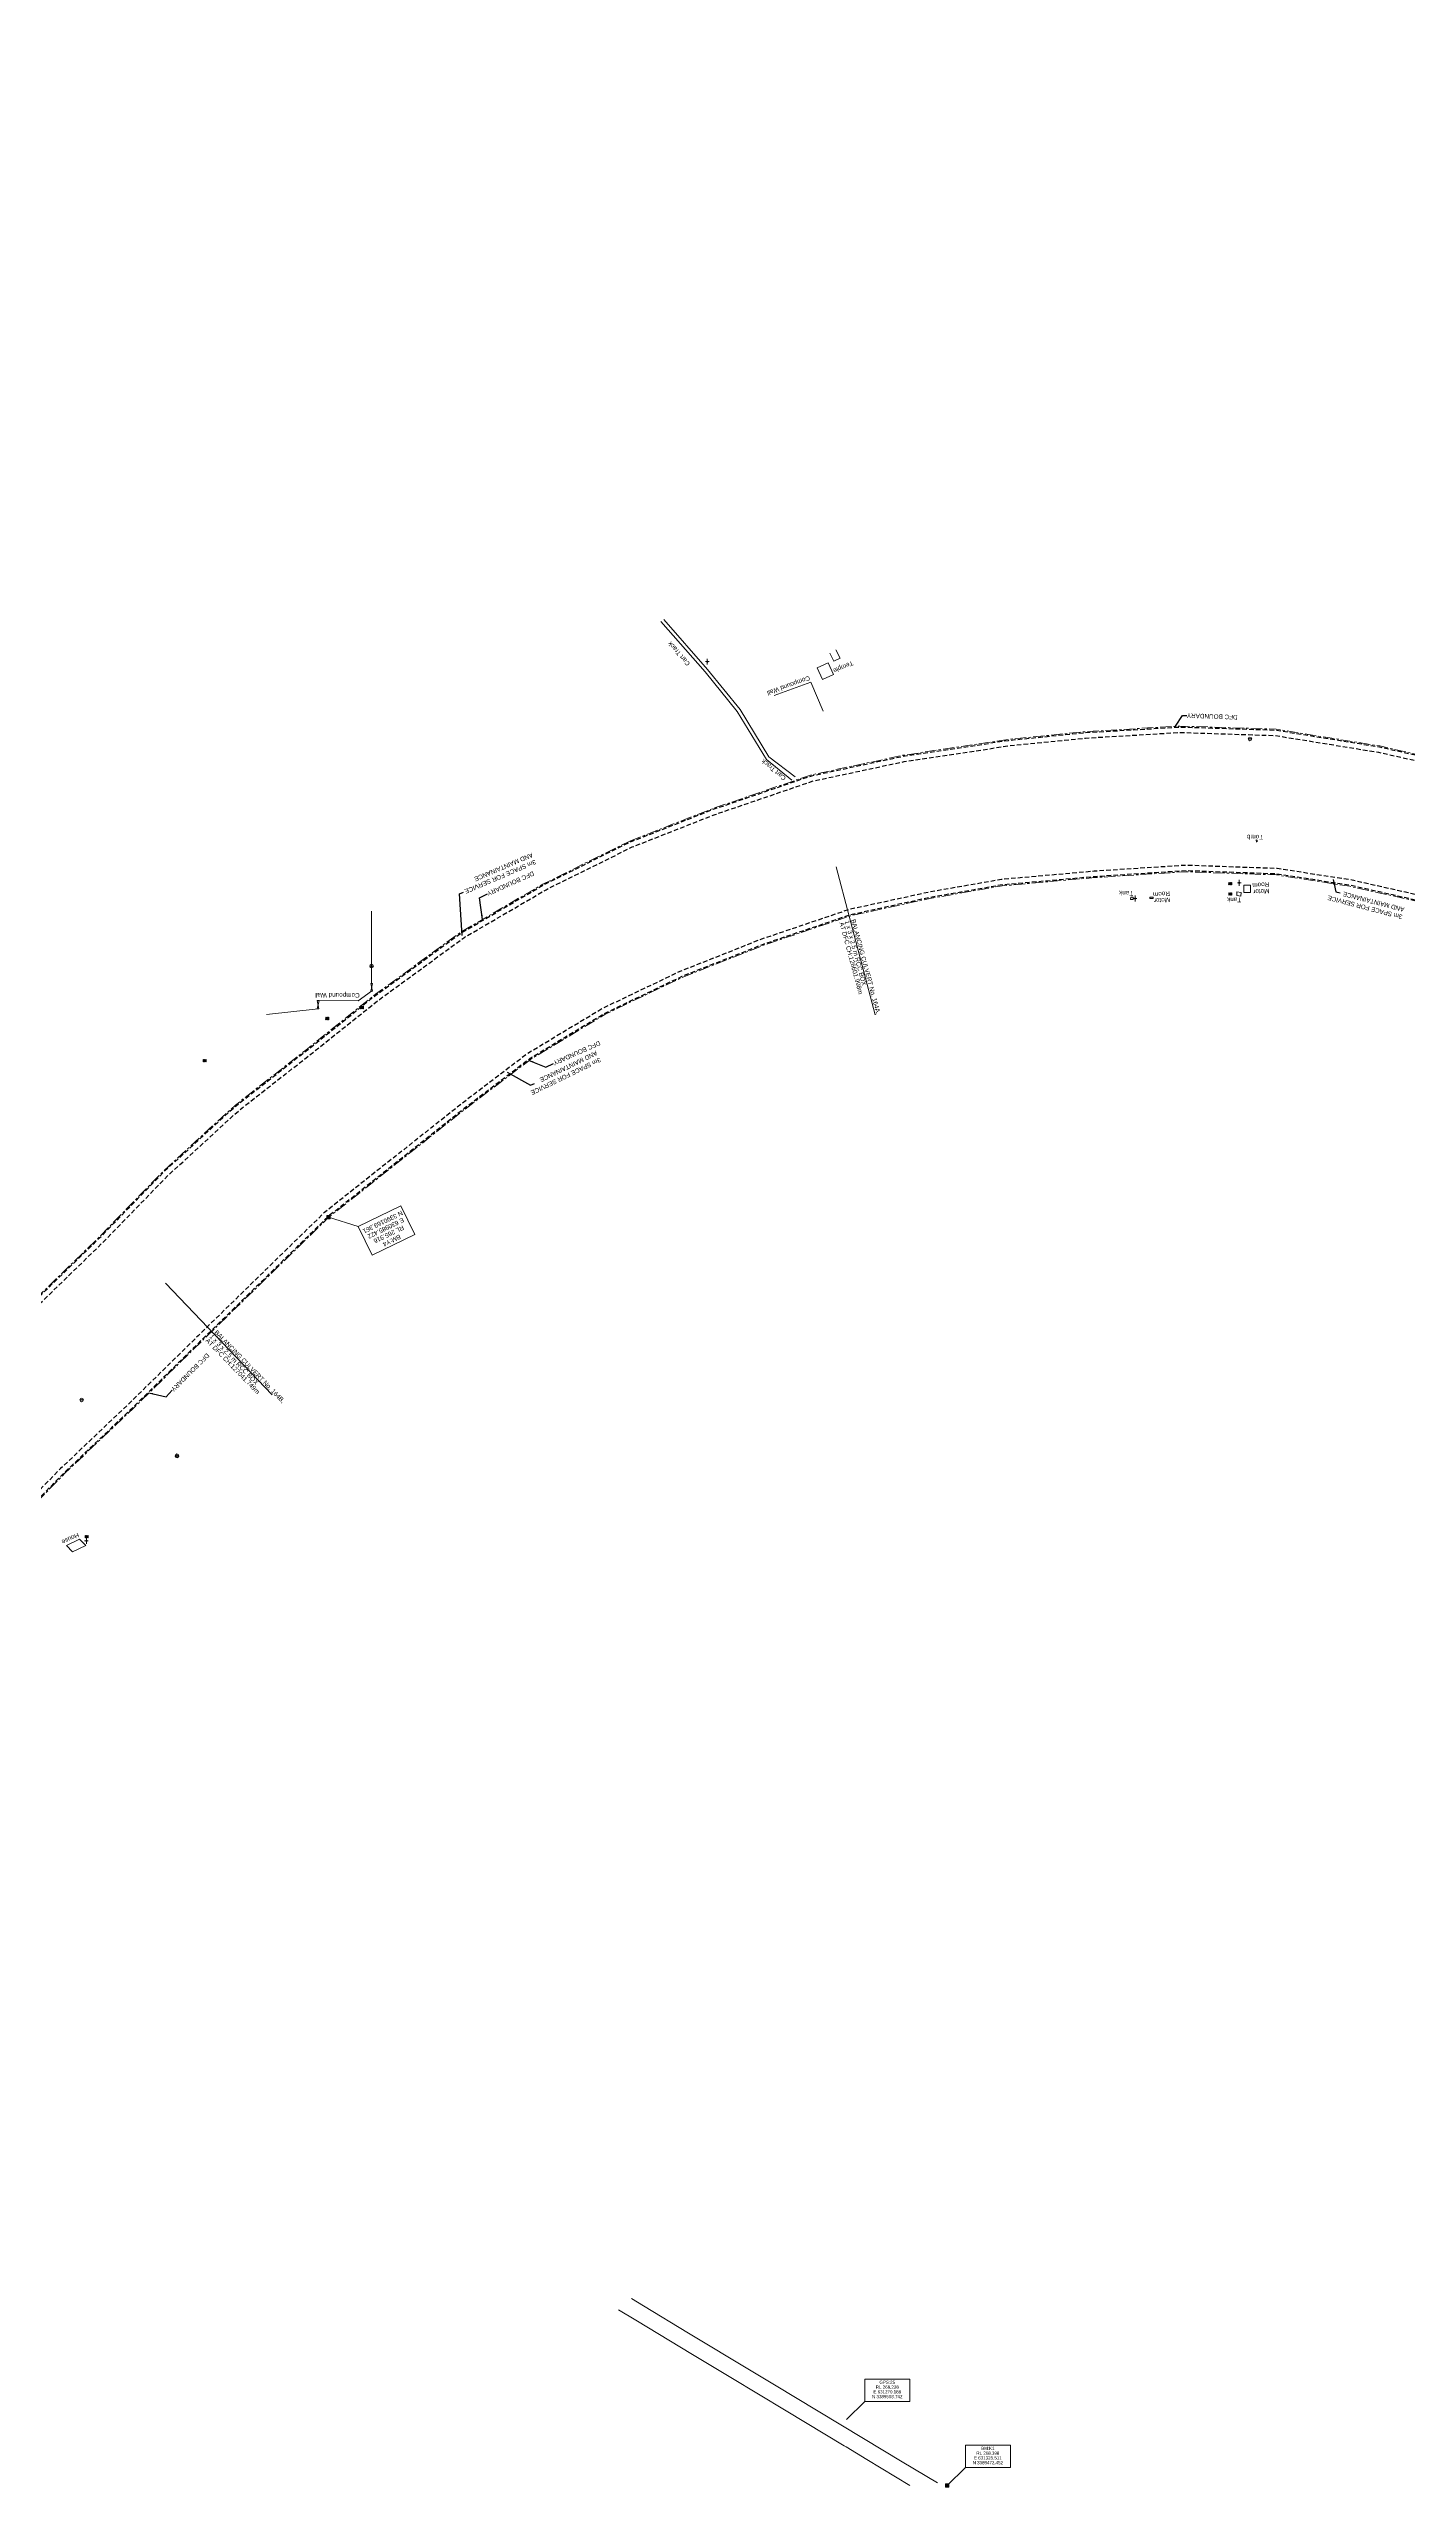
# Model space of a CAD drawing. Header units: metres. Extents: x 628572 to 650094, y 3375792 to 3391117.
# Drawn here: x 630832 to 631578, y 3389472 to 3390811 of the extents above; entities that cross this region are included whole.
import ezdxf
from ezdxf.enums import TextEntityAlignment as Align

# ---------------------------------------------------------------- set-up
doc = ezdxf.new("R2010")
doc.units = ezdxf.units.M
doc.header["$MEASUREMENT"] = 0
doc.linetypes.add('CENTER', pattern=[2, 1.25, -0.25, 0.25, -0.25])
doc.linetypes.add('DASHED', pattern=[0.75, 0.5, -0.25])
for name, color, linetype, lineweight in [('Bench_Mark', 7, 'Continuous', 0), ('Bore', 8, 'Continuous', 0), ('BRIDGE DETAILS PLAN', 7, 'Continuous', 0), ('CART_TRACK', 34, 'Continuous', 0), ('COMMERCIAL_BLD_PUC', 251, 'Continuous', 0), ('COMPOUND_WALL', 8, 'Continuous', 0), ('DFCC BOUNDARY', 6, 'CENTER', 0), ('ELECTRIC_POLE', 251, 'Continuous', 0), ('Existing IR Track', 143, 'Continuous', 0), ('Gate', 251, 'Continuous', 0), ('Govt buliding', 251, 'Continuous', 0), ('Religious_Place', 251, 'Continuous', 0), ('RESIDENTIAL_BL_PUC', 251, 'Continuous', 0), ('Tank', 7, 'Continuous', 0), ('Text', 251, 'Continuous', 0), ('TOPOSTYLEREMARK', 251, 'Continuous', 0), ('Transformer', 251, 'Continuous', 0)]:
    doc.layers.add(name, color=color, linetype=linetype, lineweight=lineweight)
doc.layers.add('PROPOSED ROAD', color=10, linetype='DASHED')
doc.styles.get("Standard").update_dxf_attribs({"font": 'arial.ttf'})
doc.styles.add('Text', font='arial.ttf', dxfattribs={"height": 2})
doc.dimstyles.new('ISO-25', dxfattribs={"dimtxt": 2.5, "dimasz": 2.5, "dimexe": 1.25, "dimexo": 0.625, "dimtad": 1, "dimtxsty": 'Standard', "dimcen": 2.5, "dimadec": 0, "dimazin": 0, "dimtfac": 1, "dimtmove": 0, "dimatfit": 3, "dimfxl": 1, "dimarcsym": 0})

# ---------------------------------------------------------------- blocks, each defined once
blk = doc.blocks.new('BM')
blk.add_hatch(color=256).paths.add_polyline_path([(-0.9, -0.9), (-0.9, 0.9), (0.9, 0.9), (0.9, -0.9)])
for p, q in [((0.9, 0.9), (-0.9, 0.9)), ((-0.9, 0.9), (-0.9, -0.9)), ((0.9, -0.9), (0.9, 0.9)), ((-0.9, -0.9), (0.9, -0.9))]:
    blk.add_line(p, q)
blk = doc.blocks.new('GT')
at = {"layer": 'Gate'}
for p, q in [((-0.5, -0.5), (-0.5, 0.5)), ((-0.5, 0.5), (0.5, -0.5)), ((0.5, 0.5), (0.5, -0.5))]:
    blk.add_line(p, q, dxfattribs=at)
at = {"layer": 'Gate', "flags": 128}
blk.add_lwpolyline([(0.5, 0.5), (-0.5, -0.5)], dxfattribs=at)
blk = doc.blocks.new('BORE')
at = {"ltscale": 0.5}
for q in [(-1, 0), (0, 1.6), (1, 0), (0, -1.6)]:
    blk.add_line((0, 0), q, dxfattribs=at)
blk.add_circle((0, 0), 0.328, dxfattribs=at)
blk = doc.blocks.new('EP')
blk.add_hatch(color=8).paths.add_polyline_path([(0.3, -0.2), (0.3, 0), (-0.3, -0.2), (-0.3, 0.1), (-0.9, 0), (-0.2, 0.2), (-0.2, -0.1), (0.4, 0.2), (0.4, -0.1), (0.9, 0)])
at = {"color": 8}
for p, q in [((-0.9, 0), (-0.2, 0.2)), ((-0.3, 0.1), (-0.9, 0)), ((-0.3, -0.2), (-0.3, 0.1)), ((0.3, 0), (-0.3, -0.2)), ((-0.2, -0.1), (0.4, 0.2)), ((-0.2, 0.2), (-0.2, -0.1)), ((0.3, -0.2), (0.3, 0)), ((0.4, 0.2), (0.4, -0.1)), ((0.9, 0), (0.3, -0.2)), ((0.4, -0.1), (0.9, 0))]:
    blk.add_line(p, q, dxfattribs=at)
blk.add_circle((0, 0), 1, dxfattribs=at)
blk = doc.blocks.new('TRF_1')
blk.add_hatch(color=256).paths.add_polyline_path([(0.2, 0), (0.4, 0.4), (-1, -0.3), (0, 0), (-0.2, -0.4), (1, 0.1)])
for p, q in [((-0.7, 0.7), (-0.7, -0.7)), ((-0.5, 0.7), (-0.7, 0.7)), ((-0.5, -0.7), (-0.5, 0.7)), ((0, 0.7), (0, -0.7)), ((0.2, 0.7), (0, 0.7)), ((0.2, -0.7), (0.2, 0.7)), ((0.7, 0.7), (0.7, -0.7)), ((0.9, 0.7), (0.7, 0.7)), ((0.9, -0.7), (0.9, 0.7)), ((-0.7, -0.7), (-0.5, -0.7)), ((0, -0.7), (0.2, -0.7)), ((0.7, -0.7), (0.9, -0.7))]:
    blk.add_line(p, q)
at = {"flags": 128}
blk.add_lwpolyline([(0.2, 0), (0.4, 0.4), (-1, -0.3), (0, 0), (-0.2, -0.4), (1, 0.1), (0.2, 0)], close=True, dxfattribs=at)

msp = doc.modelspace()

# ---------------------------------------------------------------- linework, layer by layer
at = {"layer": 'BRIDGE DETAILS PLAN', "color": 10, "lineweight": 13, "flags": 128}
for points in [[(631285.8786, 3390280.6827), (631264.5012, 3390362.0032)], [(630954.3107, 3390071.8522), (630895.729, 3390133.0816)]]:
    msp.add_lwpolyline(points, dxfattribs=at)
at = {"layer": 'CART_TRACK', "linetype": 'Continuous', "flags": 128}
for points in [[(631169.791, 3390497.882), (631193.759, 3390470.316), (631211.729, 3390448.402), (631227.402, 3390422.282), (631227.402, 3390422.282), (631241.955, 3390411.308)], [(631168.147, 3390496.662), (631192.429, 3390469.012), (631209.976, 3390447.287), (631226.247, 3390420.985), (631240.038, 3390409.478)]]:
    msp.add_lwpolyline(points, dxfattribs=at)
at = {"layer": 'COMMERCIAL_BLD_PUC', "linetype": 'Continuous', "flags": 128}
for points in [[(631488.642, 3390347.765), (631488.55, 3390351.78), (631492.256, 3390351.857), (631492.348, 3390347.8416), (631488.642, 3390347.765)], [(631438.851, 3390345.28), (631436.92, 3390345.164), (631436.93, 3390344.439), (631438.861, 3390344.555), (631438.851, 3390345.28)]]:
    msp.add_lwpolyline(points, close=True, dxfattribs=at)
at = {"layer": 'COMPOUND_WALL', "linetype": 'Continuous', "flags": 128}
for points in [[(631230.463, 3390456.129), (631250.517, 3390463.473), (631257.287, 3390447.376)], [(631008.974, 3390337.506), (631009.019, 3390307.421), (631009.032, 3390297.807)], [(630979.582, 3390283.85), (630951.313, 3390280.744)], [(631009.062, 3390293.693), (631001.738, 3390288.334), (630979.64, 3390288.445)]]:
    msp.add_lwpolyline(points, dxfattribs=at)
at = {"layer": 'DFCC BOUNDARY', "ltscale": 5, "flags": 128}
for points in [[(632010.7595, 3390041.4396, 0.034420094), (631982.0418, 3390082.6567), (631954.44, 3390118.076), (631922.853, 3390152.492), (631888.23, 3390186.415), (631850.3314, 3390219.576), (631828.7449, 3390233.5566), (631812.9358, 3390243.4737), (631768.9652, 3390270.6988), (631744.7211, 3390285.6064), (631714.715, 3390306.956), (631715.714, 3390311.834), (631688.397, 3390315.254), (631652.8489, 3390325.4369), (631600.456, 3390339.239), (631546.824, 3390351.25), (631506.586, 3390357.478), (631456.87, 3390359.239), (631406.682, 3390355.992), (631355.792, 3390351.484), (631315.981, 3390344.516), (631272.457, 3390335.043), (631224.59, 3390318.858), (631179.854, 3390301.171), (631137.906, 3390281.13), (631096.41, 3390256.134), (631060.296, 3390228.668), (631020.829, 3390197.37), (630985.422, 3390169.361), (630916.101, 3390101.725), (630878.174, 3390064.552), (630840.454, 3390028.755), (630807.554, 3389995.169), (630773.622, 3389959.264), (630737.878, 3389923.804), (630717.31, 3389899.033), (630685.025, 3389871.141), (630648.509, 3389827.527), (630585.336, 3389778.704), (630551.0755, 3389750.0171), (630518.302, 3389723.414), (630488.859, 3389702.461), (630383.624, 3389652.703), (630303.035, 3389618.511), (630249.782, 3389610.063), (630182.214, 3389603.786), (630150.901, 3389596.66), (630085.517, 3389590.641), (630054.505, 3389591.943), (630017.486, 3389596.698), (629879.579, 3389628.87), (629848.683, 3389646.13), (629811.335, 3389654.539), (629780.734, 3389661.6043), (629751.82, 3389677.798), (629651.602, 3389677.728), (629608.165, 3389733.184), (629531.393, 3389831.855), (629514.595, 3389854.153), (629500.656, 3389871.528), (629485.259, 3389891.81), (629454.846, 3389931.12), (629439.256, 3389950.825), (629420.802, 3389953.601), (629411.457, 3389971.874), (629399.766, 3389994.428), (629379.244, 3390039.872), (629370.655, 3390063.016), (629361.908, 3390086.651), (629349.795, 3390109.884), (629338.606, 3390130.978), (629327.071, 3390153.464), (629315.503, 3390175.395), (629306.679, 3390199.833), (629295.986, 3390221.332), (629286.539, 3390242.054), (629270.667, 3390277.988), (629259.844, 3390300.09), (629248.841, 3390323.811), (629238.196, 3390347.19), (629227.855, 3390370.367), (629217.988, 3390391.943), (629207.469, 3390414.778), (629177.016, 3390483.732), (629157.928, 3390529.57), (629148.13, 3390553.023), (629111.523, 3390617.22), (629091.99, 3390639.032), (629073.634, 3390659.377), (629057.114, 3390679.375), (629042.813, 3390701.356), (629027.127, 3390721.754), (628993.785, 3390758.757), (628993.785, 3390758.757), (628993.785, 3390758.757), (628955.39, 3390792.723)], [(629394.2496, 3390175.9202), (629457.7701, 3390047.5132), (629466.2263, 3390030.4849), (629473.531, 3390016.0553), (629478.456, 3390006.5853), (629483.4961, 3389997.1731), (629484.7567, 3389994.8784, 0.023623595), (629518.5934, 3389939.6353), (629527.729, 3389934.761), (629560.212, 3389908.637), (629570.274, 3389894.097), (629579.915, 3389880.193), (629595.44, 3389859.884), (629611.247, 3389840.976), (629664.4558, 3389803.4615), (629716.695, 3389778.107), (629738.023, 3389764.905), (629759.472, 3389752.069), (629803.736, 3389747.6), (629806.3185, 3389730.3971), (629825.876, 3389723.993), (629850.637, 3389722.479), (629850.691, 3389716.154), (629882.339, 3389710.692), (629917.067, 3389700.163), (629984.161, 3389683.399), (630017.059, 3389678.966), (630052.017, 3389673.337), (630147.572, 3389673.315), (630183.849, 3389677.503), (630220.421, 3389682.006), (630250.924, 3389687.782), (630280.242, 3389694.876), (630303.939, 3389699.434), (630340.02, 3389711.789), (630361.761, 3389722.788), (630387.262, 3389735.629), (630426.706, 3389755.256), (630461.831, 3389772.397), (630491.565, 3389792.944), (630518.451, 3389811.389), (630535.968, 3389829.884), (630552.734, 3389847.165), (630576.32, 3389871.842), (630612.943, 3389913.485), (630621.29, 3389908.309), (630681.079, 3389980.766), (630716.099, 3390014.242), (630751.16, 3390051.991), (630789.277, 3390090.502), (630824.627, 3390124.795), (630859.147, 3390158.332), (630894.429, 3390194.615), (630934.171, 3390231.02), (630972.844, 3390261.258), (631011.198, 3390291.898), (631058.364, 3390326.215), (631103.283, 3390352.422), (631151.058, 3390376.073)]]:
    msp.add_lwpolyline(points, format="xyb", dxfattribs=at)
msp.add_lwpolyline([(631151.058, 3390376.073), (631196.768, 3390394.002), (631250.916, 3390412.48), (631301.175, 3390423.186), (631359.103, 3390431.917), (631401.338, 3390436.156), (631453.48, 3390439.27), (631506.357, 3390437.553), (631563.327, 3390428.329), (631655.751, 3390407.349), (631709.586, 3390391.68), (631747.941, 3390379.77)], dxfattribs=at)
at = {"layer": 'Existing IR Track'}
for points in [[(631151.8701, 3389575.2501, 268.883), (631158.4546, 3389571.2658, 268.908), (631183.3764, 3389556.2177, 268.9478), (631217.6567, 3389535.5886, 269.035), (631230.6567, 3389527.7591, 269.053), (631254.6517, 3389513.3435, 269.0393), (631279.4622, 3389498.3803, 268.958), (631300.7464, 3389485.5591, 268.907), (631320.1652, 3389473.9164, 268.895)], [(631144.802, 3389569.0526, 268.896), (631154.3521, 3389563.2811, 268.9139), (631185.4314, 3389544.5438, 268.9786), (631206.5396, 3389531.8313, 269.033), (631236.96, 3389513.5391, 269.017), (631268.8581, 3389494.3128, 268.9476), (631269.8915, 3389493.7224, 268.956), (631281.2629, 3389486.7995, 268.922), (631304.9355, 3389472.5919, 268.874)]]:
    msp.add_polyline3d(points, dxfattribs=at)
at = {"layer": 'Govt buliding', "color": 88, "linetype": 'DASHED', "ltscale": 5, "flags": 128}
msp.add_lwpolyline([(631495.507, 3390375.52), (631495.427, 3390376.753), (631496.012, 3390376.578), (631496.0921, 3390375.344), (631495.507, 3390375.52)], close=True, dxfattribs=at)
at = {"layer": 'PROPOSED ROAD', "ltscale": 5, "flags": 128}
for points in [[(629057.6294, 3390809.4761), (629103.1243, 3390755.6951), (629117.1143, 3390734.8735), (629132.7024, 3390714.2134), (629147.637, 3390694.1988), (629160.649, 3390671.9167), (629173.2115, 3390650.481), (629185.9196, 3390626.9507), (629197.586, 3390604.9793), (629224.9423, 3390510.5707), (629239.1267, 3390489.5561), (629278.4998, 3390417.2312), (629303.3421, 3390371.0532), (629313.4114, 3390347.7835), (629360.8121, 3390247.7092), (629370.5872, 3390226.5765), (629381.496, 3390199.7907), (629389.5683, 3390179.0297), (629391.0969, 3390174.3999), (629454.6342, 3390045.9589), (629463.0976, 3390028.9162), (629470.417, 3390014.4574), (629475.3606, 3390004.9517), (629480.4195, 3389995.5044), (629481.689, 3389993.1933, 0.02393733), (629516.1848, 3389936.9533), (629525.7916, 3389931.8277), (629557.6229, 3389906.2278), (629567.3959, 3389892.1053), (629577.0851, 3389878.1319), (629592.7058, 3389857.6977), (629608.8557, 3389838.3795), (629662.6716, 3389800.437), (629715.0054, 3389775.0366), (629736.2032, 3389761.9152), (629757.9616, 3389748.894, 0.110104799), (629758.7877, 3389748.6203), (629799.1323, 3389744.547, -0.34285059), (629800.9093, 3389742.854), (629802.9947, 3389728.9626, 0.283590564), (629804.3501, 3389727.3588), (629825.2139, 3389720.5269), (629845.3031, 3389719.2986, -0.393970348), (629847.1809, 3389717.3194), (629847.2018, 3389714.8718, 0.362581646), (629848.8616, 3389712.918), (629881.5305, 3389707.2798), (629916.1345, 3389696.7884), (629983.5011, 3389679.9563), (630016.547, 3389675.5034), (630051.7366, 3389669.8371), (630147.773, 3389669.815), (630184.2636, 3389674.0276), (630220.961, 3389678.5461), (630251.6616, 3389684.3595), (630280.9845, 3389691.4547), (630304.8409, 3389696.0433), (630341.3834, 3389708.5564), (630363.3381, 3389719.6634), (630388.8287, 3389732.4992), (630428.2531, 3389752.1165), (630463.6034, 3389769.3674), (630493.5499, 3389790.0612), (630520.737, 3389808.7128), (630538.4947, 3389827.4619), (630555.2551, 3389844.7372), (630578.9003, 3389869.4761), (630612.4978, 3389907.6789, -0.366309821), (630615.0537, 3389908.0579), (630620.559, 3389904.644, 0.375252503), (630623.1557, 3389905.0708), (630683.647, 3389978.3789), (630718.5927, 3390011.7839), (630753.6867, 3390049.5684), (630791.7396, 3390088.0146), (630827.064, 3390122.2829), (630861.6216, 3390155.8563), (630896.8677, 3390192.1025), (630936.4344, 3390228.3469), (630975.0143, 3390258.512), (631013.3209, 3390289.1142), (631060.2803, 3390323.2809), (631104.9433, 3390349.3385), (631152.3561, 3390372.8225), (631197.9728, 3390390.715), (631251.8491, 3390409.1002), (631301.801, 3390419.7408), (631359.5388, 3390428.4432), (631401.6172, 3390432.6664), (631453.5276, 3390435.7666), (631506.0191, 3390434.0621), (631562.6593, 3390424.8915), (631654.8738, 3390403.9591), (631708.5779, 3390388.3282), (631746.9031, 3390376.4274)], [(629059.9198, 3390811.4137), (629105.5219, 3390757.5059), (629119.5586, 3390736.6148), (629135.1021, 3390716.0139), (629150.1424, 3390695.8575), (629163.2384, 3390673.4315), (629175.8262, 3390651.9527), (629188.5642, 3390628.367), (629200.3811, 3390606.1122), (629227.6926, 3390511.8584), (629241.6932, 3390491.116), (629281.1383, 3390418.659), (629306.0446, 3390372.3619), (629316.1445, 3390349.0216), (629363.5292, 3390248.981), (629373.3393, 3390227.7726), (629384.2834, 3390200.9001), (629392.3926, 3390180.0443), (629393.8794, 3390175.5409), (629457.3221, 3390047.2912), (629465.7794, 3390030.2608), (629473.0862, 3390015.8271), (629478.0138, 3390006.3519), (629483.0566, 3389996.9348), (629484.3184, 3389994.6377, 0.023668564), (629518.2492, 3389939.2522), (629527.4522, 3389934.342), (629559.8421, 3389908.2928), (629569.8628, 3389893.8125), (629579.5107, 3389879.8986), (629595.0494, 3389859.5717), (629610.9054, 3389840.6051), (629664.201, 3389803.0294), (629716.4536, 3389777.6684), (629737.763, 3389764.4779), (629759.1196, 3389751.6972, 0.110104799), (629759.5327, 3389751.5603), (629802.5261, 3389747.2196, -0.34285059), (629803.4146, 3389746.3731), (629805.7783, 3389730.6279, 0.283590564), (629806.456, 3389729.826), (629825.7814, 3389723.4978), (629849.21, 3389722.0653, -0.393970348), (629850.149, 3389721.0757), (629850.1875, 3389716.5672, 0.362581646), (629851.0173, 3389715.5903), (629882.2235, 3389710.2045), (629916.9338, 3389699.6809), (629984.0667, 3389682.9072), (630016.9859, 3389678.4713), (630051.9769, 3389672.837), (630147.6007, 3389672.815), (630183.9082, 3389677.0065), (630220.4981, 3389681.5117), (630251.0294, 3389687.2931), (630280.3481, 3389694.3872), (630304.0678, 3389698.9496), (630340.2148, 3389711.3272), (630361.9863, 3389722.3416), (630387.4858, 3389735.1819), (630426.927, 3389754.8075), (630462.0842, 3389771.9642), (630491.8486, 3389792.5322), (630518.7776, 3389811.0067), (630536.329, 3389829.538), (630553.0942, 3389846.8182), (630576.6886, 3389871.504), (630612.4803, 3389912.2017, -0.366309821), (630613.7582, 3389912.3912), (630620.6553, 3389908.1142, 0.375252503), (630621.9536, 3389908.3276), (630681.4459, 3389980.425), (630716.4552, 3390013.8908), (630751.521, 3390051.6449), (630789.6288, 3390090.1467), (630824.9751, 3390124.4361), (630859.5005, 3390157.9783), (630894.7774, 3390194.2561), (630934.4943, 3390230.6381), (630973.154, 3390260.8657), (631011.5013, 3390291.5003), (631058.6378, 3390325.7958), (631103.52, 3390351.9814), (631151.1403, 3390375.5682), (631196.9401, 3390393.5324), (631251.0493, 3390411.9972), (631301.2644, 3390422.6938), (631359.1653, 3390431.4207), (631401.3779, 3390435.6575), (631453.4868, 3390438.7695), (631506.3087, 3390437.0543), (631563.2316, 3390427.8379), (631655.6257, 3390406.8647), (631709.442, 3390391.2012), (631747.7927, 3390379.2925)], [(632011.1884, 3390041.6966, 0.034417465), (631982.4338, 3390082.9671), (631954.822, 3390118.3992), (631923.2124, 3390152.8399), (631888.5699, 3390186.782), (631850.6335, 3390219.976), (631829.0137, 3390233.9782), (631813.2003, 3390243.898), (631769.2277, 3390271.1243), (631744.9973, 3390286.0235), (631715.8007, 3390306.7971, -0.296886681), (631715.4008, 3390307.8126), (631716.0954, 3390311.2044, 0.437085947), (631715.24, 3390312.3972), (631688.4975, 3390315.7453), (631652.9814, 3390325.9191), (631600.5744, 3390339.7249), (631546.917, 3390351.7416), (631506.6333, 3390357.9766), (631456.8627, 3390359.7396), (631406.6438, 3390356.4906), (631355.7267, 3390351.9802), (631315.8847, 3390345.0067), (631272.3233, 3390335.5256), (631224.4179, 3390319.3276), (631179.6541, 3390301.6296), (631137.6687, 3390281.5708), (631096.1288, 3390256.5483), (631059.9893, 3390229.0629), (631020.5186, 3390197.762), (630985.0914, 3390169.737), (630915.7514, 3390102.0825), (630877.8269, 3390064.9119), (630840.1032, 3390029.1114), (630807.1937, 3389995.5157), (630773.2641, 3389959.6133), (630737.5087, 3389924.142), (630716.9518, 3389899.3843), (630684.6676, 3389871.4929), (630648.1604, 3389827.8895), (630585.0225, 3389779.0936), (630550.7575, 3389750.4029), (630517.9992, 3389723.8122), (630488.6052, 3389702.8941), (630383.4194, 3389653.1593), (630302.8961, 3389618.9952), (630249.7196, 3389610.5594), (630182.1351, 3389604.2808), (630150.8223, 3389597.1549), (630085.5045, 3389591.142), (630054.5474, 3389592.4417), (630017.5749, 3389597.1907), (629879.7613, 3389629.3409), (629848.8636, 3389646.6019), (629811.4462, 3389655.0265), (629780.916, 3389662.0755), (629751.9503, 3389678.2981), (629652.8202, 3389678.2289, -0.230728022), (629651.2443, 3389678.9956), (629608.5591, 3389733.4917), (629531.79, 3389832.159), (629514.9898, 3389854.4599), (629501.0502, 3389871.8357), (629485.6559, 3389892.1141), (629455.2398, 3389931.4281), (629439.5256, 3389951.2901), (629422.1458, 3389953.9045, -0.241738775), (629420.6627, 3389954.9716), (629411.9015, 3389972.1029), (629400.2161, 3389994.6461), (629379.7068, 3390040.0621), (629371.1238, 3390063.19), (629362.366, 3390086.8542), (629350.2375, 3390110.1167), (629339.0493, 3390131.2093), (629327.5146, 3390153.6948), (629315.9615, 3390175.5975), (629307.1395, 3390200.0299), (629296.4374, 3390221.5471), (629286.9952, 3390242.2587), (629271.1204, 3390278.199), (629260.2954, 3390300.3052), (629249.2953, 3390324.0198), (629238.6518, 3390347.3955), (629228.3107, 3390370.5728), (629218.4424, 3390392.1516), (629207.9248, 3390414.9836), (629177.4755, 3390483.9291), (629158.3895, 3390529.7625), (629148.5795, 3390553.244), (629111.931, 3390617.5139), (629092.3619, 3390639.3663), (629074.0125, 3390659.7038), (629057.5176, 3390679.6715), (629043.2214, 3390701.6452), (629027.5115, 3390722.0742), (628994.1375, 3390759.1127), (628955.7213, 3390793.0975)], [(632013.762, 3390043.2382, 0.034401799), (631984.786, 3390084.8293), (631957.114, 3390120.3387), (631925.3688, 3390154.927), (631890.609, 3390188.9841), (631852.4461, 3390222.3763), (631830.6263, 3390236.5081), (631814.7871, 3390246.444), (631770.8031, 3390273.6774), (631746.6545, 3390288.5263), (631719.6622, 3390307.7315, -0.296886681), (631718.8624, 3390309.7624), (631719.468, 3390312.7198, 0.437085947), (631717.7572, 3390315.1055), (631689.1005, 3390318.6932), (631653.7767, 3390328.8119), (631601.2845, 3390342.6401), (631547.4748, 3390354.6909), (631506.9168, 3390360.9685), (631456.8188, 3390362.743), (631406.4146, 3390359.482), (631355.335, 3390354.9572), (631315.3068, 3390347.9512), (631271.5214, 3390338.4213), (631223.3853, 3390322.1453), (631178.4545, 3390304.3813), (631136.2448, 3390284.2153), (631094.4419, 3390259.0344), (631058.149, 3390231.4324), (631018.6559, 3390200.1137), (630983.1079, 3390171.9931), (630913.6539, 3390104.2274), (630875.7442, 3390067.0713), (630837.9984, 3390031.2498), (630805.0318, 3389997.5958), (630771.117, 3389961.709), (630735.2931, 3389926.1698), (630714.8025, 3389901.4919), (630682.5229, 3389873.6046), (630646.0688, 3389830.0645), (630583.1415, 3389781.4315), (630548.849, 3389752.7177), (630516.1823, 3389726.2013), (630487.0824, 3389705.4925), (630382.1919, 3389655.8974), (630302.0629, 3389621.9006), (630249.3455, 3389613.5375), (630181.6614, 3389607.2497), (630150.3499, 3389600.1241), (630085.4296, 3389594.1478), (630054.8019, 3389595.4336), (630018.1081, 3389600.1468), (629880.855, 3389632.1663), (629850.2001, 3389649.2916, 0.072124442), (629849.664, 3389649.4967), (629812.1131, 3389657.9514), (629782.0083, 3389664.9022), (629753.1882, 3389681.0432, 0.128509111), (629752.2096, 3389681.2983), (629654.2803, 3389681.2299, -0.230728022), (629652.7044, 3389681.9966), (629610.9239, 3389735.3377), (629534.1721, 3389833.9828), (629517.3584, 3389856.3016), (629503.4154, 3389873.6816), (629488.037, 3389893.939), (629457.6026, 3389933.2767), (629441.6333, 3389953.4611, 0.190286637), (629440.3624, 3389954.198), (629424.1154, 3389956.642, -0.241738775), (629422.6322, 3389957.7091), (629414.5688, 3389973.4762), (629402.9169, 3389995.9547), (629382.4834, 3390041.2027), (629373.9363, 3390064.2337), (629365.1137, 3390088.0731), (629352.8928, 3390111.5131), (629341.7092, 3390132.5969), (629330.176, 3390155.0793), (629318.7123, 3390176.8126), (629309.9025, 3390201.2112), (629299.1461, 3390222.8377), (629289.7322, 3390243.4871), (629273.8407, 3390279.4653), (629263.0036, 3390301.5962), (629252.0212, 3390325.2726), (629241.3869, 3390348.6283), (629231.0447, 3390371.8079), (629221.1689, 3390393.403), (629210.6595, 3390416.2173), (629180.2327, 3390485.1119), (629161.1583, 3390530.9173), (629151.2768, 3390554.5703), (629114.3789, 3390619.2774), (629094.593, 3390641.3718), (629076.2838, 3390661.6649), (629059.9392, 3390681.4506), (629045.6715, 3390703.3803), (629029.8184, 3390723.9956), (628996.2525, 3390761.2471), (628957.7091, 3390795.3444)]]:
    msp.add_lwpolyline(points, format="xyb", dxfattribs=at)
at = {"layer": 'Religious_Place', "linetype": 'Continuous', "flags": 128}
msp.add_lwpolyline([(631256.925, 3390464.825), (631262.941, 3390467.591), (631260.073, 3390474.087), (631254.0566, 3390471.3208), (631256.925, 3390464.825)], close=True, dxfattribs=at)
msp.add_lwpolyline([(631264.3541, 3390481.1094), (631266.637, 3390476.661), (631263.266, 3390474.931), (631260.9831, 3390479.3794)], dxfattribs=at)
at = {"layer": 'RESIDENTIAL_BL_PUC', "linetype": 'Continuous', "flags": 128}
msp.add_lwpolyline([(630841.232, 3389989.039), (630848.497, 3389992.42), (630851.853, 3389988.942), (630844.5875, 3389985.5608), (630841.232, 3389989.039)], close=True, dxfattribs=at)
at = {"layer": 'Tank', "linetype": 'Continuous', "flags": 128}
for points in [[(631426.389, 3390343.945), (631427.71, 3390343.927), (631427.845, 3390345.275), (631426.5172, 3390345.2931), (631426.389, 3390343.945)], [(631484.842, 3390348.162), (631484.757, 3390346.175), (631486.991, 3390345.823), (631487.0761, 3390347.8117), (631484.842, 3390348.162)]]:
    msp.add_lwpolyline(points, close=True, dxfattribs=at)
at = {"layer": 'TOPOSTYLEREMARK'}
for p, q in [((630985.422, 3390169.361), (631001.6674, 3390164.2767)), ((631270.188, 3389508.742), (631280.188, 3389518.742)), ((631270.188, 3389508.742), (631280.188, 3389518.742)), ((631325.511, 3389472.452), (631335.511, 3389482.452)), ((631325.511, 3389472.452), (631335.511, 3389482.452))]:
    msp.add_line(p, q, dxfattribs=at)
at = {"layer": 'TOPOSTYLEREMARK', "linetype": 'Continuous', "flags": 128}
for points in [[(631025.1155, 3390175.6964), (631032.7779, 3390159.9631), (631009.3298, 3390148.5434), (631001.6674, 3390164.2767), (631025.1155, 3390175.6964)], [(631280.188, 3389518.742), (631280.188, 3389530.992), (631304.938, 3389530.992), (631304.938, 3389518.742), (631280.188, 3389518.742)], [(631280.188, 3389518.742), (631280.188, 3389530.992), (631304.938, 3389530.992), (631304.938, 3389518.742), (631280.188, 3389518.742)], [(631335.511, 3389482.452), (631335.511, 3389494.702), (631360.261, 3389494.702), (631360.261, 3389482.452), (631335.511, 3389482.452)], [(631335.511, 3389482.452), (631335.511, 3389494.702), (631360.261, 3389494.702), (631360.261, 3389482.452), (631335.511, 3389482.452)]]:
    msp.add_lwpolyline(points, close=True, dxfattribs=at)

# ---------------------------------------------------------------- block references
at = {"layer": 'Bench_Mark', "linetype": 'Continuous'}
for p in [(630985.422, 3390169.372), (630985.429, 3390169.38)]:
    msp.add_blockref('BM', p, dxfattribs=at)
at = {"layer": 'Bench_Mark'}
msp.add_blockref('BM', (631325.511, 3389472.452), dxfattribs=at)
msp.add_blockref('BM', (631325.511, 3389472.452), dxfattribs=at)
at = {"layer": 'Bore', "linetype": 'Continuous'}
for p in [(631193.612, 3390474.658), (631486.144, 3390353.105), (631428.794, 3390344.532), (630852.27, 3389991.503)]:
    msp.add_blockref('BORE', p, dxfattribs=at)
at = {"layer": 'ELECTRIC_POLE', "linetype": 'Continuous'}
for p in [(631491.986, 3390432.191), (631009.009, 3390307.379), (630849.615, 3390069.036), (630902.038, 3390038.307), (630902.092, 3390038.182)]:
    msp.add_blockref('EP', p, dxfattribs=at)
at = {"layer": 'Gate', "linetype": 'Continuous'}
for p, xscale, zscale, rotation in [((631009.047, 3390295.75), 4.114109381201732, 2.028326744191313, 90), ((630979.611, 3390286.1475), 4.59536603521406, 2.143680488135781, 89)]:
    msp.add_blockref('GT', p, dxfattribs=dict(at, xscale=xscale, zscale=zscale, rotation=rotation))
at = {"layer": 'Transformer', "linetype": 'Continuous'}
for p in [(631481.064, 3390352.652), (631481.142, 3390346.974), (631003.698, 3390284.637), (630984.601, 3390278.582), (630917.182, 3390255.429), (630852.335, 3389993.892)]:
    msp.add_blockref('TRF_1', p, dxfattribs=at)

# ---------------------------------------------------------------- texts
at = {"layer": 'BRIDGE DETAILS PLAN', "color": 10}
for s, rotation, p in [('AT DFC CH:126601.998m', 285.0243583, (631266.2684, 3390331.1902)), ('1 x 3 x 2.5 m RCC BOX', 285.0243583, (631269.2148, 3390332.0523)), ('BALANCING CULVERT No. 164A,', 285.0243583, (631272.621, 3390332.7622)), ('AT DFC CH:127041.749m', 314.0297934, (630917.5767, 3390101.3868)), ('1 x 3 x 2.5 m RCC BOX', 314.0297934, (630919.7356, 3390103.5694)), ('BALANCING CULVERT No. 164B,', 314.0297934, (630922.3703, 3390105.8419))]:
    msp.add_text(s, height=2.5, rotation=rotation, dxfattribs=at).set_placement(p)
at = {"layer": 'CART_TRACK'}
for rotation, p in [(131.0062051, (631184.3403, 3390473.668)), (140.158895, (631237.1472, 3390411.0004))]:
    msp.add_text('Cart Track', height=2.5, rotation=rotation, dxfattribs=at).set_placement(p)
at = {"layer": 'DFCC BOUNDARY', "linetype": 'Continuous', "ltscale": 5}
for rotation, p in [(178.0227841, (631457.286, 3390445.0448)), (204.0283912, (631072.7179, 3390347.0798)), (204.0283912, (631109.1082, 3390253.893)), (224.9037018, (630899.4251, 3390074.289))]:
    msp.add_text('DFC BOUNDARY', height=2.5, rotation=rotation, dxfattribs=at).set_placement(p, align=Align.MIDDLE_RIGHT)
at = {"layer": 'Govt buliding', "color": 88, "linetype": 'DASHED', "ltscale": 5, "style": 'Text'}
msp.add_text('Tomb', height=2.5, rotation=179.2193299, dxfattribs=at).set_placement((631499.2502, 3390379.4382))
at = {"layer": 'PROPOSED ROAD', "linetype": 'Continuous', "lineweight": 0, "char_height": 2.5, "attachment_point": 1}
for insert, rotation in [((631099.7472, 3390363.6477), 203.0996023), ((631575.3612, 3390333.072), 165.2642156), ((631135.3656, 3390254.9679), 205.9669205)]:
    msp.add_mtext_dynamic_manual_height_columns('3m SPACE FOR SERVICE AND MAINTAINANCE', width=42.623759, gutter_width=12.5, heights=[0], dxfattribs=dict(at, insert=insert, rotation=rotation))
at = {"layer": 'Text'}
for s, rotation, p in [('Temple', 203.3603201, (631273.2341, 3390475.1726)), ('Compound Wall', 200.1132979, (631249.5421, 3390466.9367)), ('Compound Wall', 179.7122012, (631002.5033, 3390292.5096)), ('House', 204.95642, (630847.4983, 3389996.0597))]:
    msp.add_text(s, height=2.5, rotation=rotation, dxfattribs=at).set_placement(p)
at = {"layer": 'Text', "style": 'Text'}
for s, rotation, p in [('Room', 183.3838525, (631502.566, 3390353.5137)), ('Motor', 183.3838525, (631502.6338, 3390349.9042)), ('Tank', 179.2193299, (631427.7733, 3390348.6487)), ('Room', 183.3838525, (631447.9257, 3390348.4599)), ('Motor', 183.3838525, (631447.9907, 3390345.0849)), ('Tank', 179.2193299, (631487.2, 3390344.973))]:
    msp.add_text(s, height=2.5, rotation=rotation, dxfattribs=at).set_placement(p)
at = {"layer": 'TOPOSTYLEREMARK'}
for s, p in [('N 3390169.361', (631015.2134, 3390166.7028)), ('E 630985.422', (631016.8553, 3390163.3314)), ('RL 265.916', (631018.4973, 3390159.9599)), ('BM:Y4', (631020.1392, 3390156.5885))]:
    msp.add_text(s, height=2.5, rotation=205.9669205, dxfattribs=at).set_placement(p, align=Align.MIDDLE_CENTER)
for s, p in [('N 3389508.742', (631292.563, 3389521.367)), ('E 631270.188', (631292.563, 3389523.992)), ('RL 268.238', (631292.563, 3389526.617)), ('GPS:25', (631292.563, 3389529.242)), ('BM:K1', (631347.886, 3389492.952)), ('N 3389472.452', (631347.886, 3389485.077)), ('E 631325.511', (631347.886, 3389487.702)), ('RL 268.398', (631347.886, 3389490.327))]:
    msp.add_text(s, height=1.75, dxfattribs=at).set_placement(p, align=Align.MIDDLE_CENTER)

# ---------------------------------------------------------------- leaders
at = {"layer": 'DFCC BOUNDARY', "linetype": 'Continuous', "lineweight": 0, "ltscale": 5}
for points in [[(631450.9901, 3390439.1213), (631454.8735, 3390445.0464), (631457.286, 3390445.0448)], [(631069.983, 3390332.9939), (631068.3799, 3390344.9672), (631072.7179, 3390347.0798)], [(631095.6819, 3390255.5803), (631104.7703, 3390251.7803), (631109.1082, 3390253.893)], [(630886.6232, 3390072.8332), (630896.1247, 3390070.7693), (630899.4251, 3390074.289)]]:
    msp.add_leader(points, dimstyle='ISO-25', override={"dimtxt": 3, "dimtad": 0, "dimdec": 3, "dimzin": 2, "dimtdec": 3}, dxfattribs=at)
at = {"layer": 'PROPOSED ROAD', "linetype": 'Continuous', "lineweight": 0}
for points in [[(631537.7087, 3390354.8774), (631539.231, 3390348.1744), (631541.5642, 3390347.5607)], [(631058.8804, 3390324.266), (631057.3479, 3390347.033), (631059.5169, 3390348.0894)], [(631083.528, 3390249.1022), (631096.3838, 3390241.8845), (631098.5528, 3390242.9408)]]:
    msp.add_leader(points, dimstyle='ISO-25', override={"dimtxt": 3, "dimtad": 0, "dimdec": 3, "dimzin": 2, "dimtdec": 3}, dxfattribs=at)

doc.saveas('drawing.dxf')
